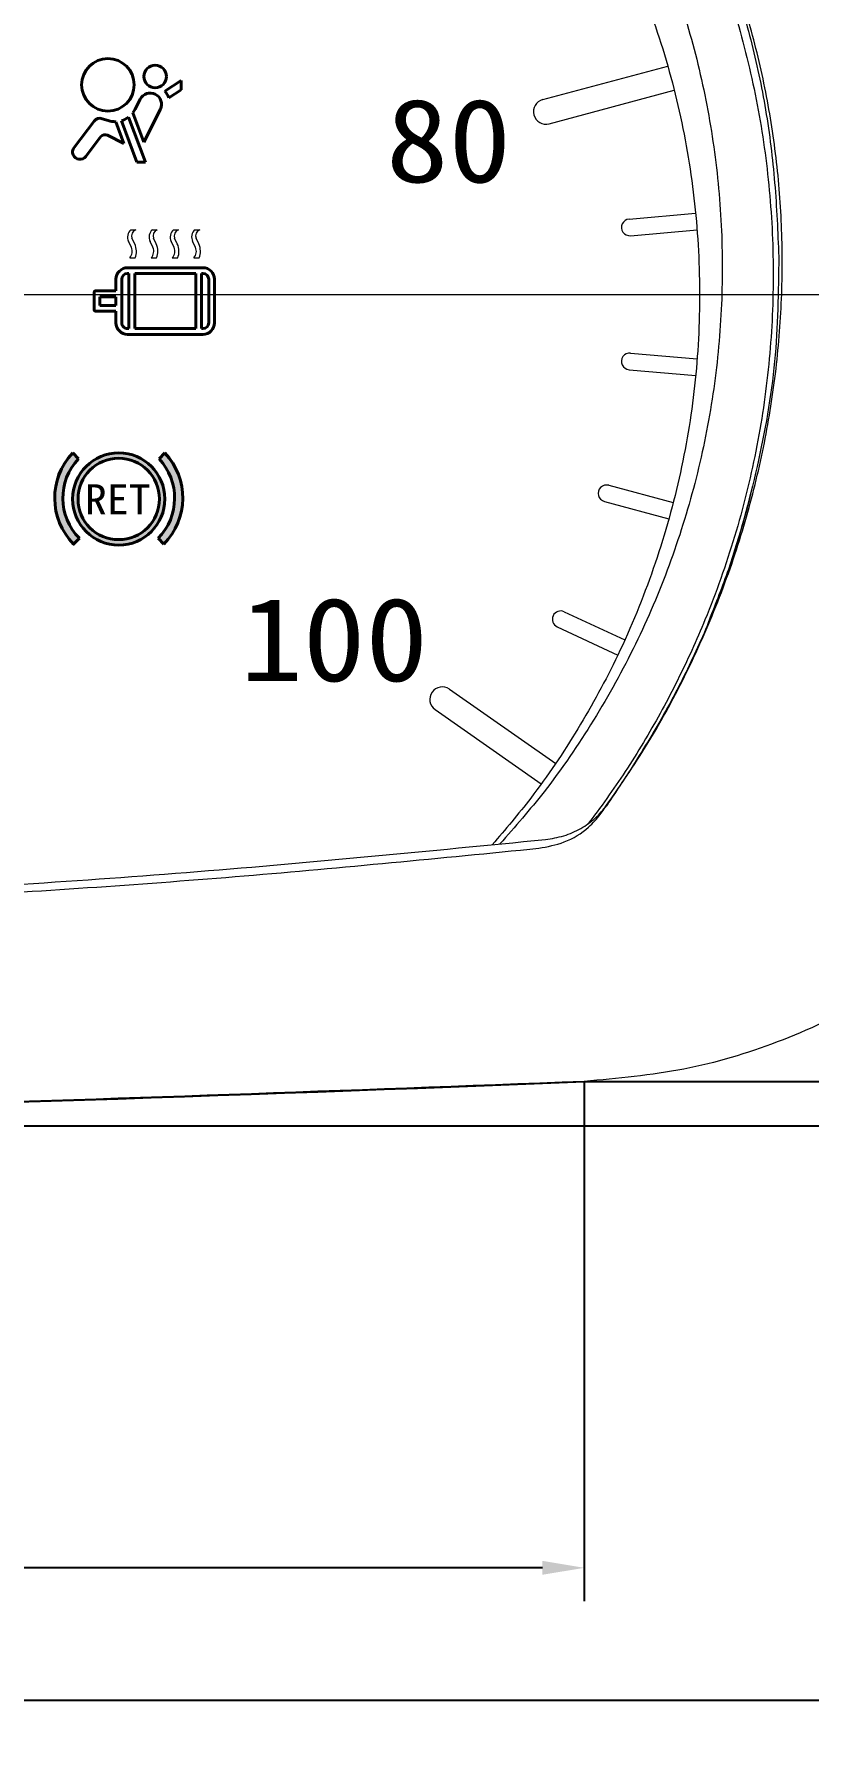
# Model space of a CAD drawing. Header units: millimetres. Extents: x 0 to 1188, y 0 to 840.
# Drawn here: x 394.1 to 440.5, y 598 to 699.7 of the extents above; entities that cross this region are included whole.
import ezdxf

# ---------------------------------------------------------------- set-up
doc = ezdxf.new("R2010")
doc.units = ezdxf.units.MM
doc.linetypes.add('1', pattern=[0])
for name, color, linetype, lineweight in [('1轮廓实线层', 7, 'Continuous', 40), ('5剖面线层', 2, 'Continuous', 20), ('7标注层', 4, 'Continuous', 20)]:
    doc.layers.add(name, color=color, linetype=linetype, lineweight=lineweight)
doc.layers.add('1轮廓层', color=7, linetype='Continuous')
doc.layers.add('7', color=7, linetype='Continuous')
doc.styles.add('PC_TEXTSTYLE', font='txt.shx', dxfattribs={"width": 0.8, "bigfont": 'hzfs.shx'})
doc.styles.add('STYLE3', font='simhei.ttf', dxfattribs={"width": 0.8, "height": 4})
doc.styles.add('样式 2', font='', dxfattribs={"height": 5})
doc.styles.get('样式 2').set_extended_font_data('DotumChe')
doc.dimstyles.new('副本 (2) (2)TH_GBDIM', dxfattribs={"dimtxt": 3.5, "dimasz": 2.5, "dimexe": 2, "dimexo": 0, "dimgap": 1.5, "dimtad": 1, "dimtoh": 1, "dimdec": 1, "dimdsep": 46, "dimtxsty": 'PC_TEXTSTYLE', "dimcen": 2.5, "dimazin": 2, "dimtfac": 0.714286, "dimtdec": 1, "dimtmove": 0, "dimatfit": 3, "dimfxl": 1, "dimtolj": 1, "dimtzin": 0, "dimarcsym": 0})

# ---------------------------------------------------------------- blocks, each defined once
blk = doc.blocks.new('*D32')
at = {"layer": '7', "color": 0, "lineweight": -2, "ltscale": 5, "transparency": 16777216}
for p, q in [((171.8407906645596, 637.0714844498248), (171.8407906645596, 605.9630578863193)), ((427.0355068200886, 637.0714844498248), (427.0355068200886, 605.9630578863193)), ((424.5355068200886, 607.9630578863193), (174.3407906645596, 607.9630578863193))]:
    blk.add_line(p, q, dxfattribs=at)
at = {"layer": '7', "color": 0, "ltscale": 5, "transparency": 16777216}
for points in [[(174.3407906645596, 608.379724552986), (174.3407906645596, 607.5463912196527), (171.8407906645596, 607.9630578863193)], [(424.5355068200886, 608.379724552986), (424.5355068200886, 607.5463912196527), (427.0355068200886, 607.9630578863193)]]:
    blk.add_solid(points, dxfattribs=at)
at = {"layer": 'DEFPOINTS', "color": 0, "ltscale": 5, "transparency": 16777216}
for p in [(171.8407906645596, 637.0714844498248), (427.0355068200886, 637.0714844498248), (171.8407906645596, 607.9630578863193)]:
    blk.add_point(p, dxfattribs=at)
at = {"layer": '7', "color": 0, "ltscale": 5, "transparency": 16777216, "insert": (299.4381487423241, 611.2130578863193), "char_height": 3.5, "attachment_point": 5, "style": 'PC_TEXTSTYLE'}
blk.add_mtext('\\A1;255.2', dxfattribs=at)
blk = doc.blocks.new('*D33')
at = {"layer": '7', "color": 0, "lineweight": -2, "ltscale": 5, "transparency": 16777216}
for p, q in [((136.3960392826853, 672.9639579835743), (136.3960392826853, 598.0191005330507)), ((462.480265652543, 672.9639579835743), (462.480265652543, 598.0191005330507)), ((459.980265652543, 600.0191005330507), (138.8960392826853, 600.0191005330507))]:
    blk.add_line(p, q, dxfattribs=at)
at = {"layer": '7', "color": 0, "ltscale": 5, "transparency": 16777216}
for points in [[(138.8960392826853, 600.4357671997174), (138.8960392826853, 599.6024338663841), (136.3960392826853, 600.0191005330507)], [(459.980265652543, 600.4357671997174), (459.980265652543, 599.6024338663841), (462.480265652543, 600.0191005330507)]]:
    blk.add_solid(points, dxfattribs=at)
at = {"layer": 'DEFPOINTS', "color": 0, "ltscale": 5, "transparency": 16777216}
for p in [(136.3960392826853, 672.9639579835743), (462.480265652543, 672.9639579835743), (136.3960392826853, 600.0191005330507)]:
    blk.add_point(p, dxfattribs=at)
at = {"layer": '7', "color": 0, "ltscale": 5, "transparency": 16777216, "insert": (299.4381524676141, 603.2691005330507), "char_height": 3.5, "attachment_point": 5, "style": 'PC_TEXTSTYLE'}
blk.add_mtext('\\A1;326.1', dxfattribs=at)
blk = doc.blocks.new('*D37')
at = {"layer": '7', "color": 0, "lineweight": -2, "ltscale": 5, "transparency": 16777216}
for p, q in [((462.9359242315647, 684.1645021548554), (504.84235959812, 684.1645021548554)), ((502.8423595981199, 636.9156089191947), (502.84235959812, 681.6645021548554)), ((299.4381509313532, 634.4156089191947), (504.8423595981199, 634.4156089191947))]:
    blk.add_line(p, q, dxfattribs=at)
at = {"layer": '7', "color": 0, "ltscale": 5, "transparency": 16777216}
for points in [[(502.4256929314533, 681.6645021548554), (503.2590262647867, 681.6645021548554), (502.84235959812, 684.1645021548554)], [(502.4256929314532, 636.9156089191947), (503.2590262647866, 636.9156089191947), (502.8423595981199, 634.4156089191947)]]:
    blk.add_solid(points, dxfattribs=at)
at = {"layer": 'DEFPOINTS', "color": 0, "ltscale": 5, "transparency": 16777216}
for p in [(462.9359242315647, 684.1645021548554), (502.84235959812, 684.1645021548554), (299.4381509313532, 634.4156089191947)]:
    blk.add_point(p, dxfattribs=at)
at = {"layer": '7', "color": 0, "ltscale": 5, "transparency": 16777216, "insert": (499.5923595981199, 660.5216670996301), "char_height": 3.5, "attachment_point": 5, "rotation": 90, "style": 'PC_TEXTSTYLE'}
blk.add_mtext('\\A1;49.7', dxfattribs=at)
blk = doc.blocks.new('*D38')
at = {"layer": '7', "color": 0, "lineweight": -2, "ltscale": 5, "transparency": 16777216}
for p, q in [((299.4381509313532, 774.9706114205262), (490.5379658309207, 774.9706114205262)), ((488.5379658309207, 772.4706114205262), (488.5379658309207, 686.6645021548554)), ((462.9359242315647, 684.1645021548554), (490.5379658309207, 684.1645021548554))]:
    blk.add_line(p, q, dxfattribs=at)
at = {"layer": '7', "color": 0, "ltscale": 5, "transparency": 16777216}
for points in [[(488.121299164254, 772.4706114205262), (488.9546324975874, 772.4706114205262), (488.5379658309207, 774.9706114205262)], [(488.121299164254, 686.6645021548554), (488.9546324975874, 686.6645021548554), (488.5379658309207, 684.1645021548554)]]:
    blk.add_solid(points, dxfattribs=at)
at = {"layer": 'DEFPOINTS', "color": 0, "ltscale": 5, "transparency": 16777216}
for p in [(299.4381509313532, 774.9706114205262), (462.9359242315647, 684.1645021548554), (488.5379658309207, 684.1645021548554)]:
    blk.add_point(p, dxfattribs=at)
at = {"layer": '7', "color": 0, "ltscale": 5, "transparency": 16777216, "insert": (485.2879658309206, 729.5675567876909), "char_height": 3.5, "attachment_point": 5, "rotation": 90, "style": 'PC_TEXTSTYLE'}
blk.add_mtext('\\A1;90.8', dxfattribs=at)
blk = doc.blocks.new('*D56')
at = {"layer": '7', "color": 0, "lineweight": -2, "ltscale": 5, "transparency": 16777216}
for p, q in [((462.9359242315647, 684.1645021548554), (496.106607875961, 684.1645021548554)), ((494.1066078759609, 639.5714844498248), (494.106607875961, 681.6645021548554)), ((427.0355068200886, 637.0714844498248), (496.1066078759609, 637.0714844498248))]:
    blk.add_line(p, q, dxfattribs=at)
at = {"layer": '7', "color": 0, "ltscale": 5, "transparency": 16777216}
for points in [[(493.6899412092943, 681.6645021548554), (494.5232745426277, 681.6645021548554), (494.106607875961, 684.1645021548554)], [(493.6899412092943, 639.5714844498248), (494.5232745426276, 639.5714844498248), (494.1066078759609, 637.0714844498248)]]:
    blk.add_solid(points, dxfattribs=at)
at = {"layer": 'DEFPOINTS', "color": 0, "ltscale": 5, "transparency": 16777216}
for p in [(462.9359242315647, 684.1645021548554), (494.106607875961, 684.1645021548554), (427.0355068200886, 637.0714844498248)]:
    blk.add_point(p, dxfattribs=at)
at = {"layer": '7', "color": 0, "ltscale": 5, "transparency": 16777216, "insert": (490.8566078759609, 661.4915634708918), "char_height": 3.5, "attachment_point": 5, "rotation": 90, "style": 'PC_TEXTSTYLE'}
blk.add_mtext('\\A1;47.1', dxfattribs=at)

msp = doc.modelspace()

# ---------------------------------------------------------------- hatches: boundary and pattern name
at = {"layer": '1轮廓实线层'}
h = msp.add_hatch(color=1, dxfattribs=at)
edge = h.paths.add_edge_path()
edge.add_line((396.7809666019867, 674.3320136393518), (396.4363109338271, 674.6766693075111))
edge.add_arc((399.2748050487946, 671.9800912209545), 3.91517333174418, 136.468708649121, 224.7198556000363)
edge.add_line((396.4928564276925, 669.2252148013766), (396.8373874731158, 669.5697458467998))
edge.add_arc((399.2748050487946, 671.9800912209545), 3.427939506604092, 136.6775210682092, 224.680036589828, ccw=False)
h = msp.add_hatch(color=1, dxfattribs=at)
edge = h.paths.add_edge_path()
edge.add_arc((399.1903109338273, 671.9226693075116), 2.758543483384397, 0, 360)
edge = h.paths.add_edge_path(flags=16)
edge.add_arc((399.1903109338273, 671.9226693075116), 2.43400895592741, 0, 360)
h = msp.add_hatch(color=1, dxfattribs=at)
edge = h.paths.add_edge_path()
edge.add_line((401.5996552656678, 674.3320136393518), (401.9443109338276, 674.6766693075111))
edge.add_arc((399.1058168188601, 671.9800912209545), 3.91517333174418, -44.687314836264875, 43.53129135087897, ccw=False)
edge.add_line((401.8893296052759, 669.2267952351476), (401.5447974036469, 669.5713274367761))
edge.add_arc((399.1058168188601, 671.9800912209545), 3.427939506604092, 315.3571295415709, 403.3224789317908)

# ---------------------------------------------------------------- linework, layer by layer
at = {"color": 7, "linetype": 'Continuous', "lineweight": 15}
for points, knots in [([(345.0949417746099, 647.2797242435884), (344.7161730069631, 647.6674822779207), (343.805103575032, 648.6105745266409), (342.4345519636715, 650.1693082649847), (340.9873052585438, 651.9481086477267), (339.622298990128, 653.7818862868851), (338.3366001455761, 655.6680071170783), (337.1312873958925, 657.6069135490338), (335.5114684634225, 660.4749890777034), (333.6597720039056, 664.3638892373651), (331.8568500188712, 669.3515706165981), (330.5529671435895, 674.4690560860101), (329.7524882830494, 679.6646092546623), (329.456609333989, 684.8872748641993), (329.6612890476488, 690.0868595708175), (330.3557239469321, 695.2180743362073), (331.5273392289137, 700.2366190743069), (333.1617592134385, 705.1050194377776), (335.2405514662416, 709.7864218975583), (337.7449766169325, 714.244044166514), (340.6586047931501, 718.4502488194516), (343.9597173661352, 722.372239676688), (347.6265379077568, 725.976421210335), (351.639220721371, 729.235799587685), (355.9692049868029, 732.1171228600119), (360.5870591115815, 734.5869970087147), (365.4557379659288, 736.6151114920567), (370.5307153590772, 738.1719376474125), (375.7654687562558, 739.2313521439546), (381.0941652655763, 739.7736915128621), (386.4571310093502, 739.7899916675806), (391.7942074650057, 739.2787443899492), (397.0325831263704, 738.2499231114016), (402.1191455557539, 736.7230130792777), (407.00277446069, 734.7224888773444), (411.6362638465594, 732.2774724649998), (415.9851687734279, 729.4203819130739), (420.0163531827325, 726.1844167451363), (423.7058661058911, 722.5979426260296), (427.0302142703695, 718.6944762046264), (429.9660974409469, 714.5067420885598), (432.4966897377208, 710.0610308501393), (434.6022039940929, 705.3924416937721), (436.262938257106, 700.5357090585876), (437.4631441104004, 695.5239640618145), (438.1873659540479, 690.3986430029731), (438.42117353801, 685.2017872601532), (438.1557256511521, 679.9793894477757), (437.3866987007848, 674.7812684767164), (436.1116795999612, 669.656999208057), (434.7078548192358, 665.7006441452052), (433.4809167398037, 662.8599169586814), (432.6262028720525, 661.0662983844877), (431.7026765261544, 659.3005931380749), (430.7064979013126, 657.5506362211736), (429.6556558376794, 655.845145343355), (428.5388677505218, 654.1864765042933), (427.724021118162, 653.0895841422464), (427.2893311583518, 652.5193016742226), (427.2588669587769, 652.4794010805772)], [0.002540024718312241, 0.002540024718312241, 0.002540024718312241, 0.002540024718312241, 0.008875724004486385, 0.01786909794457925, 0.02680531832265013, 0.0357057128709938, 0.04463086857127802, 0.05354915889488186, 0.0624765702994625, 0.08329830607020333, 0.10413006706311, 0.1249808558566352, 0.1457871384727871, 0.1666252895803767, 0.1874833871938271, 0.2082874588967024, 0.2291348417132884, 0.2499834001457317, 0.2708064590249002, 0.2916623939611684, 0.3124819589068876, 0.3333393648750672, 0.3541963984384158, 0.3749816944966512, 0.3958672252395287, 0.4167121211383593, 0.437485666096639, 0.458363513336778, 0.4791882548077976, 0.4999955457921383, 0.5208232239638194, 0.5416431803616061, 0.562507029005736, 0.5832872538393687, 0.6041248376542238, 0.6250138424918911, 0.6457903216268844, 0.6666446709296183, 0.6875150991551953, 0.7083213250710585, 0.7291789759856555, 0.7500137828929583, 0.7708534142274237, 0.7917042004753062, 0.8125130814678247, 0.8333698464416205, 0.8542103057174931, 0.8750145500402169, 0.8958705452971523, 0.9166965760454908, 0.9375179720373222, 0.945346697503255, 0.9531387326846407, 0.9608871716601726, 0.9687594758304773, 0.9767756047867312, 0.9843807709404969, 0.992188333932404, 0.9927760728222952, 0.9927760728222952, 0.9927760728222952, 0.9927760728222952]), ([(349.8285077127366, 647.3566319972126), (348.7471724935672, 648.3461677552473), (346.4115460013563, 650.5206031918501), (343.2298642064225, 654.2971379808278), (340.2599063081054, 658.5572027941344), (337.7527090052183, 663.0960979568463), (335.7160206975852, 667.8406517784888), (334.1702002874647, 672.7522990277776), (333.1257691230505, 677.771091721444), (332.5856720688744, 682.8377968273589), (332.546624572554, 687.9094820365744), (333.0025050162874, 692.9365776380669), (333.9405122004871, 697.868275537835), (335.3455391623204, 702.6656680464148), (337.2034954842234, 707.295288836644), (339.4948730992635, 711.7148621743202), (342.1969096830403, 715.8864550743704), (345.2984149801575, 719.7922724760751), (348.7772076133997, 723.3926993195842), (352.6043729481501, 726.6481135996416), (356.7540900529946, 729.5322198826411), (361.2112491556795, 732.0161459732321), (365.9296048767656, 734.0588274463646), (370.8554454178955, 735.627010658055), (375.9564650100551, 736.6994894177285), (381.1859004709315, 737.251601564167), (386.4723293454983, 737.2631150388415), (391.7112588894231, 736.7322528821765), (396.8312280170967, 735.6770904500722), (401.7839562861313, 734.1205769439443), (406.5215173105667, 732.0871353553457), (410.9984181093312, 729.6092442981835), (415.1763157419546, 726.7236407102714), (419.0245021179196, 723.4627332877681), (422.5155796121865, 719.862742326985), (425.6264471713243, 715.9612615145556), (428.3430223241369, 711.7816744500374), (430.6423918907394, 707.3610346227094), (432.5044750034979, 702.7404282395678), (433.9161990239925, 697.9493964840472), (434.8625770692167, 693.0173714526213), (435.3257151933519, 687.9953429729949), (435.2954817702384, 682.9370535731482), (434.7666492599274, 677.8707273255327), (433.7317695571846, 672.8502869702597), (432.1947480797273, 667.9390054019959), (430.1720527673785, 663.1877515014312), (427.6627777948345, 658.6484803616017), (424.9310628791852, 654.647384416352), (422.8996844958103, 652.3017762755373), (421.9946170239775, 651.2789352254788)], [0.003209714652668828, 0.003209714652668828, 0.003209714652668828, 0.003209714652668828, 0.02074832024237888, 0.04141253119104725, 0.06228553408586741, 0.0830691355268557, 0.1037669109296058, 0.1245998824142876, 0.1454650735554454, 0.1661904783954493, 0.1869806972317352, 0.2079052097049091, 0.2286789479100506, 0.2494481812301371, 0.2703779466945083, 0.2912205539947401, 0.3119715865495519, 0.3328064308683807, 0.3537588745283726, 0.3745259846552069, 0.3952594492729185, 0.4161622163013071, 0.4370578785919866, 0.4577748126481025, 0.4785551720781681, 0.499587881337163, 0.5205953943866659, 0.5416160290159537, 0.5624877220630233, 0.5832919012364316, 0.6042594068935156, 0.625156356624824, 0.6459856490013914, 0.6669449302049889, 0.6878434355510534, 0.7086388344742666, 0.72951010093659, 0.750454132780704, 0.771220354830126, 0.7919693906080831, 0.8128790296435556, 0.833714931828914, 0.8544091980752618, 0.8751611225028282, 0.8960843584736412, 0.9168319965914826, 0.9375323659344733, 0.9583991589926024, 0.979238345462325, 0.9956033848424914, 0.9956033848424914, 0.9956033848424914, 0.9956033848424914]), ([(386.414010083085, 734.0987843755097), (388.7488118306326, 733.8866633040495), (393.4183633292721, 733.462425885104), (399.7701745575521, 731.7233660194429), (405.4161328428829, 729.4253697370682), (410.3562822962247, 726.726783834426), (414.9705855175032, 723.5001873706833), (419.1862965187015, 719.7631545458376), (422.9626573958653, 715.580688730242), (426.2499305738047, 711.0055034237375), (428.9876333997834, 706.0844209325637), (431.1621791580376, 700.8931577595527), (432.7496425887284, 695.4903882500448), (433.7055511999126, 689.9387506088146), (434.0383591006355, 684.3139982879857), (433.7450647803787, 678.6893416388648), (432.8094296956419, 673.1383411271245), (431.2662475038305, 667.7291667407733), (429.2119171380243, 662.7078441265871), (426.7151763763775, 658.1280986615207), (424.1768810989668, 654.3439357799623), (422.319984369555, 652.1455987243412), (421.5309491380779, 651.2337673957957)], [0, 0, 0, 0, 0.06202413126029347, 0.1240468812320012, 0.173601590794945, 0.223314321375674, 0.2728699660794472, 0.3224896325052836, 0.3722672580897396, 0.4218856691760219, 0.4714455838776617, 0.5211633803088468, 0.570723702167822, 0.6203373934967662, 0.6701103521163295, 0.7197251661875519, 0.7692598457880138, 0.8189514506032438, 0.8684853558178425, 0.9126804386066717, 0.9569878812455725, 0.9889195219985509, 0.9889195219985509, 0.9889195219985509, 0.9889195219985509]), ([(426.7567358964739, 720.0255764010758), (427.7028154540774, 718.7900510003292), (429.5950102744621, 716.3189535699316), (432.0118053392948, 712.273049589709), (434.1072121569739, 708.0017563081528), (435.7781185266829, 703.6829998712942), (437.0488181986748, 699.4101985191746), (437.949662802976, 695.1827172291682), (438.4836138320427, 690.8413970252723), (438.6108579363354, 687.8917786856268), (438.6744983547983, 686.4165437701554)], [0, 0, 0, 0, 0.1290660004485006, 0.2581368718662942, 0.3910139158506278, 0.5238947209172072, 0.6415093638763057, 0.7591090289865444, 0.8795197444752602, 1, 1, 1, 1]), ([(427.9864318722543, 653.0351277734549), (428.920944010343, 654.3774123779801), (430.7899903727894, 657.0620133105986), (433.1263006073502, 661.3353566354083), (435.0943255196687, 665.7545219624762), (436.6343288112132, 670.2479776731029), (437.75827820057, 674.7225036537118), (438.503379600797, 679.1781881054158), (438.8841137822055, 683.6321310029202), (438.9027709191798, 688.0431495563546), (438.5701551913849, 692.3562083724676), (437.8869757812599, 696.5758260809021), (436.8820225400648, 700.7091960611458), (435.9545752130639, 703.3674992810513), (435.4908280128298, 704.696718353352)], [0, 0, 0, 0, 0.08204996169333766, 0.1641018625562938, 0.2486993179631113, 0.3333042933966563, 0.4152801129004862, 0.4972628313440942, 0.5811069404742273, 0.6649549854081664, 0.747957077311419, 0.8309614279868054, 0.9154764241370407, 1, 1, 1, 1]), ([(438.6721365207491, 686.4164748522849), (438.647118118671, 684.3277114986072), (438.5967765463536, 680.1247399780486), (437.467085215862, 673.8544636781887), (436.0090511670589, 668.4986026314991), (434.3448833088357, 664.119066389841), (432.7282353568, 660.6708202072309), (430.8515772230583, 657.3560585584337), (429.3474391677289, 655.0143396559329), (428.494095194955, 653.752393301751), (428.3591136032633, 653.554084771572)], [0, 0, 0, 0, 0.1656902217875526, 0.3333988420383013, 0.5003720794216799, 0.6004596162025786, 0.6990477092249983, 0.7969013360457995, 0.8964983721077651, 0.9151110507829225, 0.9151110507829225, 0.9151110507829225, 0.9151110507829225]), ([(438.6721365207491, 686.4164748522849), (438.6479050465919, 684.327425344065), (438.5991469162827, 680.1238780285557), (437.457486419901, 673.8579541364552), (436.0883531731895, 668.6753496157799), (434.9004748915324, 665.6749747391773), (434.500064706212, 664.6636079359264)], [0, 0, 0, 0, 0.2830984097836007, 0.5696454563610679, 0.8549360273415533, 1, 1, 1, 1]), ([(462.480265652543, 672.9639579835743), (462.3890406118951, 671.5141435761839), (462.2055100186462, 668.5973424829813), (461.1789206364949, 663.8491351525079), (459.3713564583884, 658.7747897932502), (456.5834707976912, 653.6969136598354), (453.0042947853042, 649.0718817040686), (448.8142926588873, 645.1179711838022), (443.9748322025412, 641.8047138540576), (438.6903366442473, 639.3167193883341), (432.9810856204242, 637.5999778216483), (429.0363999069402, 637.2493407645152), (427.0355068200884, 637.0714844498248)], [0, 0, 0, 0, 0.08566450159301196, 0.1723436535196771, 0.2800469915204157, 0.3902609041323868, 0.4918286106436809, 0.5959634424250477, 0.6955494321895159, 0.7978846357873491, 0.8974794788803492, 1, 1, 1, 1]), ([(424.710687255269, 651.5441934871883), (425.0832121315477, 651.6046621044468), (425.8269539321223, 651.7253870308664), (426.8394062168857, 652.1825917039357), (427.7336330001499, 652.7902149203542), (428.1708214129944, 653.3241276060367), (428.3880479687509, 653.589413716963)], [0, 0, 0, 0, 0.2544317052129486, 0.5079700890009785, 0.7555242550914517, 1, 1, 1, 1]), ([(424.323719000226, 651.022395800373), (424.8358353741557, 651.119471321018), (425.9265578408383, 651.3262259899222), (427.1913100804481, 652.0954009470013), (427.7685854583035, 652.7776640162206), (427.9864318722543, 653.0351296361)], [0, 0, 0, 0, 0.3552884802747232, 0.7567052086529734, 1, 1, 1, 1]), ([(361.8876487070379, 647.5678959223837), (368.9075942874515, 647.7717612712333), (382.9272994940038, 648.1789057511955), (403.8819787250211, 649.5079738741667), (417.7781307566083, 650.8664650773615), (424.710687255269, 651.5441934871883)], [0, 0, 0, 0, 0.3344700342376867, 0.6679782950912316, 1, 1, 1, 1]), ([(361.8974164182005, 647.0902699339599), (363.708368942783, 647.1314465646724), (372.7640008671917, 647.3373494840243), (387.7093084805495, 647.9919684174517), (406.7135333049771, 649.2829278948507), (418.452294652772, 650.4424385876075), (424.323719000226, 651.022395800373)], [0, 0, 0, 0, 0.08682145404417035, 0.4341489466419092, 0.7169759608117965, 1, 1, 1, 1]), ([(427.0355068200884, 637.0714844498248), (412.8787940643426, 636.5386126582371), (384.5645891403785, 635.4728397372535), (342.0676566095406, 634.6213816879713), (299.5355411862522, 634.3133950236429), (256.9755723036371, 634.6187103271495), (214.3951339508797, 635.4700346969987), (186.0253118024571, 636.5376776485448), (171.8407906645593, 637.0714844498248)], [0, 0, 0, 0, 0.1665000536529457, 0.3330092741386722, 0.4995095283867342, 0.6663367366694541, 0.833172954455225, 1, 1, 1, 1])]:
    msp.add_open_spline(points, degree=3, knots=knots, dxfattribs=at)
at = {"layer": '1轮廓实线层', "color": 1}
for p, q in [((402.9306056032124, 696.9637239996873), (401.9562690520722, 696.3277869103233)), ((402.9306056032124, 696.9637239996873), (402.9306056032124, 696.4008621516589)), ((400.175962575322, 695.2441151989651), (400.4756424738282, 695.8437130260802)), ((402.9306056032124, 696.4008621516589), (402.1935057204687, 695.9201206888445)), ((400.0414755676527, 695.0291740167959), (400.175962575322, 695.2441151989651)), ((400.6966137519166, 693.2748921645391), (400.0414755676527, 695.0291740167959)), ((400.6966137519166, 693.2748921645391), (401.680074790303, 695.24157621121)), ((397.7229830301219, 694.5285967121424), (396.5205342978313, 692.9538689002138)), ((398.5556123271635, 694.5655707213307), (398.2058667638548, 694.6791904233855)), ((399.505431777791, 693.1938032431005), (399.0170733517102, 694.5005091600983)), ((400.2793469829878, 692.0826787266371), (399.3557108435882, 694.5558114871458)), ((400.7823839320297, 692.0826787266371), (399.7794837686406, 694.769165801968)), ((398.1058147776184, 693.5878224053938), (397.2159789127127, 692.4227443991279)), ((399.505431777791, 693.1938032431005), (398.5237162934859, 693.6847006569365)), ((400.7823839320297, 692.0826787266371), (400.2793469829878, 692.0826787266371))]:
    msp.add_line(p, q, dxfattribs=at)
at = {"layer": '1轮廓实线层', "color": 1, "ltscale": 7}
for p, q in [((399.7175312198714, 685.7616236054041), (404.2283745933651, 685.7616236054041)), ((399.023555316257, 685.0676477017897), (399.0235553162566, 684.3736717981753)), ((399.3705432680642, 685.0676477017897), (399.3705432680642, 682.4652380632359)), ((399.7175312198714, 685.4146356535971), (399.8042782078227, 685.4146356535969)), ((399.8042782078227, 685.4146356535969), (399.8042782078227, 682.1182501114282)), ((400.1512661596306, 685.4146356535969), (403.7946396536066, 685.4146356535969)), ((400.1512661596306, 685.4146356535969), (400.1512661596301, 682.1182501114286)), ((403.7946396536066, 685.4146356535969), (403.7946396536066, 682.1182501114282)), ((404.1416276054138, 685.4146356535969), (404.2283745933651, 685.4146356535969)), ((404.1416276054138, 685.4146356535969), (404.1416276054139, 682.1182501114282)), ((404.575362545172, 685.0676477017897), (404.575362545172, 682.4652380632353)), ((404.9223504969796, 685.0676477017897), (404.9223504969796, 682.4652380632353)), ((397.7223504969796, 684.2869248102235), (397.7223504969796, 683.2459609548017)), ((397.8090974849317, 684.373671798175), (399.0235553162566, 684.3736717981753)), ((398.0693384487867, 684.0266838463682), (398.0693384487872, 683.5062019186573)), ((398.0693384487872, 684.0266838463682), (399.0235553162566, 684.0266838463682)), ((399.0235553162566, 684.0266838463682), (399.0235553162566, 683.5062019186573)), ((397.8090974849317, 683.1592139668503), (399.0235553162566, 683.1592139668503)), ((398.0693384487872, 683.5062019186573), (399.0235553162566, 683.5062019186573)), ((399.0235553162566, 683.1592139668495), (399.0235553162566, 682.4652380632359)), ((399.7175312198714, 682.1182501114282), (399.8042782078227, 682.1182501114282)), ((399.7175312198714, 681.7712621596218), (404.2283745933651, 681.7712621596218)), ((400.1512661596301, 682.1182501114286), (403.7946396536066, 682.1182501114282)), ((404.1416276054139, 682.1182501114282), (404.2283745933651, 682.1182501114282))]:
    msp.add_line(p, q, dxfattribs=at)
at = {"layer": '1轮廓实线层', "color": 1, "linetype": '1'}
for p, q in [((396.7809666019867, 674.3320136393518), (396.4363109338271, 674.6766693075111)), ((396.7809666019867, 674.3320136393518), (396.4363109338271, 674.6766693075111)), ((401.5996552656678, 674.3320136393518), (401.9443109338276, 674.6766693075111)), ((401.5996552656678, 674.3320136393518), (401.9443109338276, 674.6766693075111)), ((396.7809666019867, 669.5133249756706), (396.4363109338271, 669.1686693075112)), ((396.8373874731158, 669.5697458467998), (396.4928564276925, 669.2252148013766)), ((401.5446739371167, 669.571450903307), (401.8893296052759, 669.2267952351476)), ((401.5447974036469, 669.5713274367761), (401.8893296052759, 669.2267952351476))]:
    msp.add_line(p, q, dxfattribs=at)
at = {"layer": '1轮廓实线层', "color": 1}
for centre, radius in [((398.5432347618555, 696.7056200256757), 1.57091282165994), ((401.3732539887349, 697.1992944573692), 0.673250167473714)]:
    msp.add_circle(centre, radius, dxfattribs=at)
at = {"layer": '1轮廓实线层', "color": 1, "linetype": '1'}
for radius in [2.758543483384397, 2.758543483384397, 2.43400895592741, 2.43400895592741]:
    msp.add_circle((399.1903109338273, 671.9226693075116), radius, dxfattribs=at)
at = {"layer": '1轮廓实线层', "color": 1}
for centre, radius, start, end in [((401.077541258597, 695.5426842903287), 0.673250167473714, 333.4350001091275, 153.434991457717), ((401.077541258597, 695.5426842903287), 1.178181284443396, 18.68760076727478, 41.79140036132619), ((398.070665665879, 694.2630344615993), 0.4376113303759207, 72.00739909845782, 142.6360015695408), ((398.9716096022146, 695.8462520138355), 1.346493826311825, 252.006987465861, 271.9364959167216), ((398.9716096022146, 695.8462520138355), 1.346493826311825, 286.5959943285451, 306.8760007668658), ((396.8682169335884, 692.6882273063036), 0.4376113303759207, 142.6360015695408, 322.6360065785019), ((398.3729638955081, 693.3835132344504), 0.3366238052548636, 63.43489697306371, 142.6360015695408)]:
    msp.add_arc(centre, radius, start, end, dxfattribs=at)
at = {"layer": '1轮廓实线层', "color": 1, "ltscale": 7}
for centre, radius, start, end in [((399.7175312198714, 685.0676477017897), 0.693975903614449, 90, 179.999999999987), ((404.2283745933651, 685.0676477017897), 0.693975903614449, 0, 90), ((399.7175312198714, 685.0676477017897), 0.3469879518072245, 90, 179.999999999987), ((404.2283745933651, 685.0676477017897), 0.3469879518072245, 0, 90), ((397.8090974849317, 684.2869248102235), 0.08674698795180613, 90, 180), ((397.8090974849317, 683.2459609548017), 0.08674698795180613, 180, 270), ((399.7175312198714, 682.4652380632353), 0.693975903614449, 179.999999999987, 270), ((399.7175312198714, 682.4652380632353), 0.3469879518072245, 179.999999999987, 270), ((404.2283745933651, 682.4652380632353), 0.3469879518072245, 270, 0), ((404.2283745933651, 682.4652380632353), 0.693975903614449, 270, 0)]:
    msp.add_arc(centre, radius, start, end, dxfattribs=at)
at = {"layer": '1轮廓实线层', "color": 1, "linetype": 'Continuous'}
for centre, radius, start, end in [((399.2748050487946, 671.9800912209545), 3.91517333174418, 136.4687086491199, 224.7198556000363), ((399.2748050487946, 671.9800912209545), 3.91517333174418, 136.6775210682081, 224.6873148362637), ((399.1058168188601, 671.9800912209545), 3.91517333174418, 315.3126851637363, 43.53129135088016), ((399.1058168188601, 671.9800912209545), 3.91517333174418, 315.3126851637363, 43.32247893179192), ((399.2748050487946, 671.9800912209545), 3.427939506604092, 136.6775210682081, 224.6800365898285), ((399.2748050487946, 671.9800912209545), 3.427939506604092, 136.6775210682081, 224.6873148362637), ((399.1058168188601, 671.9800912209545), 3.427939506604092, 315.3126851637363, 43.32247893179192), ((399.1058168188601, 671.9800912209545), 3.427939506604092, 315.3571295415697, 43.32247893179192)]:
    msp.add_arc(centre, radius, start, end, dxfattribs=at)
at = {"layer": '5剖面线层', "color": 0, "linetype": 'ByBlock', "ltscale": 7}
for p, q in [((424.5544048525253, 695.8240495307991), (432.0335999125634, 697.8280938071714)), ((424.9426334201787, 694.3751607913659), (432.423008110316, 696.3795211486706)), ((429.7195312164852, 688.6717620209392), (433.697868265107, 689.0198214123789)), ((429.8066869592328, 687.6755673228474), (433.7845848007908, 688.0235882886477)), ((429.8066869592328, 680.6534336881546), (433.787817627413, 680.3051298866735)), ((429.7195312164852, 679.657238990063), (433.7010614560472, 679.3089002306156)), ((428.500150507487, 672.7417873439299), (432.3567139833585, 671.7084242750107)), ((428.2413314623846, 671.7758615176406), (432.0978686493804, 670.7425054928042)), ((425.839620310195, 665.1772143589474), (429.4648914696465, 663.4867226544065)), ((425.4170020484542, 664.2709065719107), (429.0423980372864, 662.5803566584736)), ((418.9775091741128, 660.5452601028862), (425.3269150635172, 656.0993582359722)), ((418.1171445195862, 659.3165320364526), (424.46615046396, 654.870910214064))]:
    msp.add_line(p, q, dxfattribs=at)
at = {"layer": '5剖面线层', "color": 1, "linetype": 'ByBlock', "ltscale": 7}
for p, q in [((154.3975035545391, 684.1645021548554), (462.9359242315647, 684.1645021548554)), ((325.0798285106669, 684.1645021548554), (432.2345692000342, 684.1645021548554))]:
    msp.add_line(p, q, dxfattribs=at)
at = {"layer": '5剖面线层', "color": 0, "linetype": 'ByBlock', "ltscale": 7}
for centre, start, end in [((424.7485191363521, 695.0996051610828), 105.0000000000087, 285.0000000000086), ((418.5473268468497, 659.9308960696692), 55.00000000002025, 235.0000000000202)]:
    msp.add_arc(centre, 0.75, start, end, dxfattribs=at)
at = {"layer": '7', "color": 4, "ltscale": 5}
msp.add_arc((299.4381487423238, 3701.346963083412), 3066.930924351497, 267.6155639049862, 272.3844360950139, dxfattribs=at)
at = {"layer": '7标注层', "color": 1, "ltscale": 10}
for p, q in [((399.9230808802756, 688.034443065915), (400.2088526892532, 688.034443065915)), ((401.207705986698, 688.034443065915), (401.4934777956756, 688.034443065915)), ((402.4701820093526, 688.034443065915), (402.7559538183302, 688.034443065915)), ((403.754807115775, 688.034443065915), (404.0405789247526, 688.034443065915)), ((399.9500320883635, 686.9811939693083), (399.7784488055024, 687.3329658165944)), ((400.1472555761194, 687.1809286621719), (399.9825983356478, 687.5223534663205)), ((401.2346571947859, 686.9811939693083), (401.0630739119248, 687.3329658165944)), ((401.4318806825418, 687.1809286621719), (401.2672234420702, 687.5223534663205)), ((402.4971332174405, 686.9811939693083), (402.3255499345794, 687.3329658165944)), ((402.6943567051964, 687.1809286621719), (402.5296994647248, 687.5223534663205)), ((403.7817583238629, 686.9811939693083), (403.6101750410018, 687.3329658165944)), ((403.9789818116188, 687.1809286621719), (403.8143245711472, 687.5223534663205)), ((399.8452173817158, 686.3493004980239), (400.1689700006132, 686.349300498024)), ((401.1298424881382, 686.3493004980239), (401.4535951070356, 686.349300498024)), ((402.3923185107928, 686.3493004980239), (402.7160711296902, 686.349300498024)), ((403.6769436172152, 686.3493004980239), (404.0006962361126, 686.349300498024))]:
    msp.add_line(p, q, dxfattribs=at)
for centre, radius, start, end in [((400.3053577783604, 687.5899755006537), 0.5862482779322549, 130.698109114205, 206.0016695905839), ((400.3722028652641, 687.6562434619646), 0.4119687129273952, 113.3602521605982, 198.9655990984624), ((401.5899828847828, 687.5899755006537), 0.5862482779322549, 130.698109114205, 206.0016695905839), ((401.6568279716865, 687.6562434619646), 0.4119687129273952, 113.3602521605982, 198.9655990984624), ((402.8524589074374, 687.5899755006537), 0.5862482779322549, 130.698109114205, 206.0016695905839), ((402.9193039943411, 687.6562434619646), 0.4119687129273952, 113.3602521605982, 198.9655990984624), ((404.1370840138597, 687.5899755006537), 0.5862482779322549, 130.698109114205, 206.0016695905839), ((404.2039291007634, 687.6562434619646), 0.4119687129273952, 113.3602521605982, 198.9655990984624), ((399.4241271970704, 686.7437881710172), 0.5770073376902249, 316.8682108880806, 24.29553241877464), ((399.2451571469679, 686.7412766352136), 1.00353150458082, 337.008364412922, 25.98302598678373), ((400.7087523034928, 686.7437881710172), 0.5770073376902249, 316.8682108880806, 24.29553241877464), ((400.5297822533903, 686.7412766352136), 1.00353150458082, 337.008364412922, 25.98302598678373), ((401.9712283261474, 686.7437881710172), 0.5770073376902249, 316.8682108880806, 24.29553241877464), ((401.7922582760449, 686.7412766352136), 1.00353150458082, 337.008364412922, 25.98302598678373), ((403.2558534325697, 686.7437881710172), 0.5770073376902249, 316.8682108880806, 24.29553241877464), ((403.0768833824673, 686.7412766352136), 1.00353150458082, 337.008364412922, 25.98302598678373)]:
    msp.add_arc(centre, radius, start, end, dxfattribs=at)
at = {"layer": '7标注层', "color": 0, "linetype": 'ByBlock', "ltscale": 7}
for centre, start, end in [((429.763109087859, 688.1736646718937), 94.99999999999973, 274.9999999999998), ((429.763109087859, 680.155336339109), 85.00000000000026, 265.0000000000003), ((428.3707409849358, 672.2588244307854), 75.00000000000556, 255.0000000000056), ((425.6283111793246, 664.7240604654294), 65.00000000000719, 245.0000000000072)]:
    msp.add_arc(centre, 0.5, start, end, dxfattribs=at)

# ---------------------------------------------------------------- texts
at = {"layer": '1轮廓实线层', "color": 0, "style": 'STYLE3', "width": 1.1}
for s, p in [('80', (415.1783335148796, 690.8718920849467)), ('100', (406.4644500419911, 661.0206846355529))]:
    msp.add_text(s, height=5, rotation=359.999999999987, dxfattribs=at).set_placement(p)
at = {"layer": '1轮廓层', "color": 1, "style": '样式 2', "width": 1.125}
msp.add_text('RET', height=1.8, dxfattribs=at).set_placement((397.1679012515492, 671.0022059999834))

# ---------------------------------------------------------------- dimensions: what is measured, and where the dimension line sits
at = {"layer": '7', "color": 4, "ltscale": 5}
dim = msp.add_linear_dim(base=(488.5379658309207, 684.1645021548554), p1=(299.4381509313532, 774.9706114205262), p2=(462.9359242315647, 684.1645021548554), angle=90, dimstyle='副本 (2) (2)TH_GBDIM', dxfattribs=at)
dim.commit()
dim.dimension.update_dxf_attribs({"geometry": '*D38', "text_midpoint": (485.2879658309206, 729.5675567876909)})
for base, p1, picture, middle in [((502.84235959812, 684.1645021548554), (299.4381509313532, 634.4156089191947), '*D37', (502.8423595981199, 660.5216670996301)), ((494.106607875961, 684.1645021548554), (427.0355068200886, 637.0714844498248), '*D56', (494.1066078759609, 661.4915634708918))]:
    dim = msp.add_linear_dim(base=base, p1=p1, p2=(462.9359242315647, 684.1645021548554), angle=90, dimstyle='副本 (2) (2)TH_GBDIM', dxfattribs=at)
    dim.commit()
    dim.dimension.update_dxf_attribs({"geometry": picture, "text_midpoint": middle, "dimtype": 160})
for base, p1, p2, picture, middle in [((136.3960392826853, 600.0191005330507), (462.480265652543, 672.9639579835743), (136.3960392826853, 672.9639579835743), '*D33', (299.4381524676141, 603.2691005330507)), ((171.8407906645596, 607.9630578863193), (427.0355068200886, 637.0714844498248), (171.8407906645596, 637.0714844498248), '*D32', (299.4381487423241, 611.2130578863193))]:
    dim = msp.add_linear_dim(base=base, p1=p1, p2=p2, dimstyle='副本 (2) (2)TH_GBDIM', dxfattribs=at)
    dim.commit()
    dim.dimension.update_dxf_attribs({"geometry": picture, "text_midpoint": middle})

doc.saveas('drawing.dxf')
